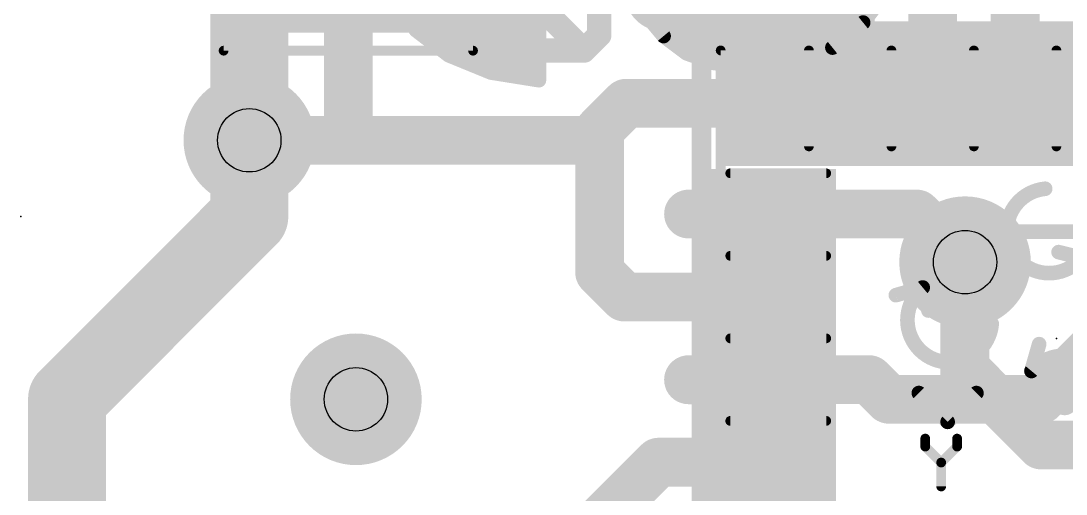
# Model space of a CAD drawing. Extents: x -44 to 63, y -21 to 59.
# Drawn here: x 7.3 to 12.75, y 18.24 to 20.7 of the extents above; entities that cross this region are included whole.
import ezdxf

# ---------------------------------------------------------------- set-up
doc = ezdxf.new("R2010")
doc.units = 0
for name, color, linetype in [('1', 12, 'CONTINUOUS'), ('16', 132, 'CONTINUOUS'), ('18', 110, 'CONTINUOUS'), ('21', 41, 'CONTINUOUS'), ('22', 40, 'CONTINUOUS'), ('23', 53, 'CONTINUOUS'), ('24', 53, 'CONTINUOUS'), ('27', 253, 'CONTINUOUS'), ('29', 253, 'CONTINUOUS'), ('31', 253, 'CONTINUOUS'), ('39', 12, 'CONTINUOUS'), ('41', 12, 'CONTINUOUS'), ('44', 253, 'CONTINUOUS'), ('51', 53, 'CONTINUOUS')]:
    doc.layers.add(name, color=color, linetype=linetype)

# ---------------------------------------------------------------- blocks, each defined once
blk = doc.blocks.new('RECT')
blk.add_solid([(-0.5, -0.5), (0.5, -0.5), (-0.5, 0.5), (0.5, 0.5)])
blk = doc.blocks.new('ROUNDV')
at = {"const_width": 0.5}
blk.add_lwpolyline([(0, -0.25, 1), (0, 0.25, 1), (0, -0.25)], format="xyb", dxfattribs=at)

msp = doc.modelspace()

# ---------------------------------------------------------------- linework, layer by layer
at = {"layer": '1', "const_width": 0.254}
for points in [[(9.0091, 20.0819), (9.0091, 21.1687)], [(12.055, 20.275), (12.055, 21.1038)], [(12.485, 20.275), (12.485, 21.0113)], [(11.625, 20.275), (11.625, 20.9187)], [(10.4575, 20.275), (10.3187, 20.1363)], [(11.195, 20.275), (10.4575, 20.275)], [(10.3187, 20.1363), (10.3187, 20.0819)], [(9.0091, 20.0819), (8.4931, 20.0819)], [(10.3187, 20.0819), (9.0091, 20.0819)], [(10.3187, 20.0819), (10.3187, 19.3946)], [(10.7823, 19.6977), (11.2223, 19.6977)], [(11.9729, 19.6977), (11.2223, 19.6977)], [(11.2223, 19.6977), (11.225, 19.695)], [(12.2238, 19.4469), (11.9729, 19.6977)], [(10.3187, 19.3946), (10.4484, 19.265)], [(12.6206, 18.7325), (13.2556, 19.3675)], [(10.4484, 19.265), (11.225, 19.265)], [(10.7832, 18.835), (10.7823, 18.8341)], [(10.7823, 18.8341), (11.2241, 18.8341)], [(11.2241, 18.8341), (11.225, 18.835)], [(11.7244, 18.835), (11.225, 18.835)], [(11.7244, 18.835), (11.8269, 18.7325)], [(11.8269, 18.7325), (12.6206, 18.7325)], [(10.6263, 18.405), (10.3187, 18.0975)], [(11.225, 18.405), (10.6263, 18.405)]]:
    msp.add_lwpolyline(points, dxfattribs=at)
at = {"layer": '1', "const_width": 0.127}
for points in [[(10.4575, 20.3385, 1), (10.4575, 20.2115)], [(10.5024, 20.2301, 1), (10.4126, 20.3199)], [(11.195, 20.2115, 1), (11.195, 20.3385)], [(11.5615, 20.275, 1), (11.6885, 20.275)], [(11.9915, 20.275, 1), (12.1185, 20.275)], [(12.4215, 20.275, 1), (12.5485, 20.275)], [(10.2738, 20.1812, 1), (10.3637, 20.0914)], [(10.3822, 20.1363, 1), (10.2553, 20.1363)], [(8.4931, 20.1454, 1), (8.4931, 20.0184)], [(9.0091, 20.1454, 1), (9.0091, 20.0184)], [(9.0091, 20.0184, 1), (9.0091, 20.1454)], [(10.3822, 20.0819, 1), (10.2553, 20.0819)], [(10.3187, 20.0184, 1), (10.3187, 20.1454)], [(8.9456, 20.0819, 1), (9.0726, 20.0819)], [(10.2553, 20.0819, 1), (10.3822, 20.0819)], [(10.7823, 19.7612, 1), (10.7823, 19.6342)], [(11.2223, 19.7612, 1), (11.2223, 19.6342)], [(11.2672, 19.7426, 1), (11.1774, 19.6528)], [(11.1801, 19.6501, 1), (11.2699, 19.7399)], [(11.2223, 19.6342, 1), (11.2223, 19.7612)], [(12.0178, 19.7426, 1), (11.928, 19.6528)], [(11.9729, 19.6342, 1), (11.9729, 19.7612)], [(10.3637, 19.4395, 1), (10.2738, 19.3497)], [(12.1788, 19.402, 1), (12.2687, 19.4918)], [(10.2553, 19.3946, 1), (10.3822, 19.3946)], [(10.4484, 19.3285, 1), (10.4484, 19.2015)], [(10.4035, 19.2201, 1), (10.4933, 19.3099)], [(11.225, 19.2015, 1), (11.225, 19.3285)], [(10.7823, 18.8976, 1), (10.7823, 18.7706)], [(10.8281, 18.7901, 1), (10.7383, 18.8799)], [(11.225, 18.8985, 1), (11.225, 18.7715)], [(11.2699, 18.7901, 1), (11.1801, 18.8799)], [(11.2241, 18.7706, 1), (11.2241, 18.8976)], [(11.7693, 18.8799, 1), (11.6795, 18.7901)], [(11.7244, 18.7715, 1), (11.7244, 18.8985)], [(10.7374, 18.879, 1), (10.8272, 18.7892)], [(11.1792, 18.879, 1), (11.269, 18.7892)], [(11.8269, 18.796, 1), (11.8269, 18.669)], [(12.6206, 18.669, 1), (12.6206, 18.796)], [(11.782, 18.6876, 1), (11.8718, 18.7774)], [(12.5757, 18.7774, 1), (12.6655, 18.6876)], [(10.6263, 18.4685, 1), (10.6263, 18.3415)], [(10.6712, 18.3601, 1), (10.5813, 18.4499)], [(11.225, 18.3415, 1), (11.225, 18.4685)]]:
    msp.add_lwpolyline(points, format="xyb", dxfattribs=at)
at = {"layer": '16'}
for points, const_width in [([(8.4931, 20.0819), (8.4931, 24.2888)], 0.4064), ([(8.4931, 19.685), (8.4931, 20.0819)], 0.4064), ([(7.5431, 18.735), (8.4931, 19.685)], 0.4064), ([(12.2238, 19.4469), (12.2238, 18.8912)], 0.254), ([(12.2238, 18.8912), (12.6206, 18.4944)], 0.254), ([(7.5431, 13.6771), (7.5431, 18.735)], 0.4064), ([(12.6206, 18.4944), (16.1925, 18.4944)], 0.254)]:
    msp.add_lwpolyline(points, dxfattribs=dict(at, const_width=const_width))
for points, const_width in [([(8.5947, 20.0819, 1), (8.3915, 20.0819)], 0.2032), ([(8.3915, 20.0819, 1), (8.5947, 20.0819)], 0.2032), ([(8.565, 19.6132, 1), (8.4213, 19.7568)], 0.2032), ([(8.3915, 19.685, 1), (8.5947, 19.685)], 0.2032), ([(12.2873, 19.4469, 1), (12.1603, 19.4469)], 0.127), ([(12.2687, 18.9362, 1), (12.1788, 18.8463)], 0.127), ([(7.6447, 18.735, 1), (7.4415, 18.735)], 0.2032), ([(7.4713, 18.8068, 1), (7.615, 18.6632)], 0.2032), ([(12.1603, 18.8912, 1), (12.2873, 18.8912)], 0.127), ([(12.6206, 18.5579, 1), (12.6206, 18.4309)], 0.127), ([(12.5757, 18.4495, 1), (12.6655, 18.5393)], 0.127)]:
    msp.add_lwpolyline(points, format="xyb", dxfattribs=dict(at, const_width=const_width))
at = {"layer": '21'}
for points, const_width in [([(10.65, 20.75, 1), (10.65, 20.95, 1), (10.65, 20.75)], 0.2), ([(10.85, 20.6754, 1), (10.85, 20.6246)], 0.0508), ([(10.8754, 20.65, 1), (10.8246, 20.65)], 0.0508)]:
    msp.add_lwpolyline(points, format="xyb", dxfattribs=dict(at, const_width=const_width))
at = {"layer": '21', "const_width": 0.1016}
for points in [[(10.85, 20.65), (14.55, 20.65)], [(10.85, 17.45), (10.85, 20.65)]]:
    msp.add_lwpolyline(points, dxfattribs=at)
at = {"layer": '22', "const_width": 0.0762}
for points in [[(10.0025, 20.395), (10.0025, 21.045)], [(11.6925, 20.695), (11.8125, 20.855)], [(9.2325, 20.825), (9.3625, 20.655)], [(9.3079, 20.7264), (10.0025, 20.7264)], [(10.5525, 20.745), (10.6525, 20.625)], [(10.568, 20.7264), (11.7161, 20.7264)], [(11.5325, 20.565), (11.6925, 20.695)], [(9.3625, 20.655), (9.5325, 20.525)], [(9.3688, 20.6502), (10.0025, 20.6502)], [(10.6315, 20.6502), (11.6374, 20.6502)], [(10.6525, 20.625), (10.7725, 20.535)], [(9.4684, 20.574), (10.0025, 20.574)], [(10.7205, 20.574), (11.5436, 20.574)], [(11.3325, 20.495), (11.5325, 20.565)], [(9.5325, 20.525), (9.7525, 20.435)], [(10.7725, 20.535), (10.9125, 20.485)], [(9.599, 20.4978), (10.0025, 20.4978)], [(10.8767, 20.4978), (11.3405, 20.4978)], [(10.9125, 20.485), (11.0825, 20.465)], [(11.0825, 20.465), (11.3325, 20.495)], [(9.7525, 20.435), (10.0025, 20.395)], [(9.8362, 20.4216), (10.0025, 20.4216)]]:
    msp.add_lwpolyline(points, dxfattribs=at)
at = {"layer": '22', "const_width": 0.0381}
for points in [[(9.3079, 20.7455, 1), (9.3079, 20.7074)], [(10.0025, 20.7074, 1), (10.0025, 20.7455)], [(10.568, 20.7455, 1), (10.568, 20.7074)], [(11.7161, 20.7074, 1), (11.7161, 20.7455)], [(11.6773, 20.7064, 1), (11.7077, 20.6836)], [(11.7045, 20.6802, 1), (11.6805, 20.7098)], [(9.3741, 20.6701, 1), (9.3509, 20.6399)], [(9.3474, 20.6434, 1), (9.3776, 20.6666)], [(9.3688, 20.6693, 1), (9.3688, 20.6312)], [(10.0025, 20.6312, 1), (10.0025, 20.6693)], [(10.6315, 20.6693, 1), (10.6315, 20.6312)], [(10.6639, 20.6402, 1), (10.6411, 20.6098)], [(10.6379, 20.6128, 1), (10.6671, 20.6372)], [(11.6374, 20.6312, 1), (11.6374, 20.6693)], [(9.4684, 20.5931, 1), (9.4684, 20.555)], [(10.0025, 20.555, 1), (10.0025, 20.5931)], [(10.7205, 20.5931, 1), (10.7205, 20.555)], [(11.5205, 20.5798, 1), (11.5445, 20.5502)], [(11.5388, 20.547, 1), (11.5262, 20.583)], [(11.5436, 20.555, 1), (11.5436, 20.5931)], [(9.5397, 20.5426, 1), (9.5253, 20.5074)], [(9.5209, 20.5099, 1), (9.5441, 20.5401)], [(10.7789, 20.5529, 1), (10.7661, 20.5171)], [(10.7611, 20.5198, 1), (10.7839, 20.5502)], [(9.599, 20.5169, 1), (9.599, 20.4788)], [(10.0025, 20.4788, 1), (10.0025, 20.5169)], [(10.8767, 20.5169, 1), (10.8767, 20.4788)], [(10.9147, 20.5039, 1), (10.9103, 20.4661)], [(10.9061, 20.4671, 1), (10.9189, 20.5029)], [(11.0802, 20.4839, 1), (11.0848, 20.4461)], [(11.0803, 20.4461, 1), (11.0847, 20.4839)], [(11.3262, 20.513, 1), (11.3388, 20.477)], [(11.3348, 20.4761, 1), (11.3302, 20.5139)], [(11.3405, 20.4788, 1), (11.3405, 20.5169)], [(9.7555, 20.4538, 1), (9.7495, 20.4162)], [(9.7453, 20.4174, 1), (9.7597, 20.4526)], [(9.8362, 20.4407, 1), (9.8362, 20.4026)], [(9.9995, 20.3762, 1), (10.0055, 20.4138)], [(10.0025, 20.4026, 1), (10.0025, 20.4407)], [(9.9835, 20.395, 1), (10.0216, 20.395)]]:
    msp.add_lwpolyline(points, format="xyb", dxfattribs=at)
at = {"layer": '23'}
msp.add_point((12.7, 19.05), dxfattribs=at)
at = {"layer": '24'}
msp.add_point((7.3025, 19.685), dxfattribs=at)
at = {"layer": '27', "const_width": 0.127}
for points in [[(10.2367, 20.5493), (9.9147, 20.8713)], [(9.8342, 20.6298), (9.8342, 20.7908)], [(10.3172, 20.7908), (10.3172, 20.6298)], [(9.9147, 20.5493), (9.8342, 20.6298)], [(10.3172, 20.6298), (10.2367, 20.5493)], [(10.2367, 20.5493), (9.9147, 20.5493)]]:
    msp.add_lwpolyline(points, dxfattribs=at)
at = {"layer": '27', "const_width": 0.0635}
for points in [[(9.8566, 20.6523, 1), (9.8117, 20.6073)], [(9.8024, 20.6298, 1), (9.8659, 20.6298)], [(10.2854, 20.6298, 1), (10.3489, 20.6298)], [(10.3396, 20.6073, 1), (10.2947, 20.6523)], [(9.9147, 20.5811, 1), (9.9147, 20.5176)], [(9.8922, 20.5268, 1), (9.9371, 20.5718)], [(10.2142, 20.5718, 1), (10.2591, 20.5268)], [(10.2142, 20.5268, 1), (10.2591, 20.5718)], [(10.2367, 20.5176, 1), (10.2367, 20.5811)]]:
    msp.add_lwpolyline(points, format="xyb", dxfattribs=at)
at = {"layer": '39', "const_width": 0.0508}
for points in [[(8.3591, 20.5488), (8.3591, 22.9488)], [(9.6591, 22.9488), (9.6591, 20.5488)], [(9.6591, 20.5488), (8.3591, 20.5488)]]:
    msp.add_lwpolyline(points, dxfattribs=at)
at = {"layer": '39', "const_width": 0.0254}
for points in [[(8.3591, 20.5615, 1), (8.3591, 20.5361)], [(8.3464, 20.5488, 1), (8.3718, 20.5488)], [(9.6464, 20.5488, 1), (9.6718, 20.5488)], [(9.6591, 20.5361, 1), (9.6591, 20.5615)]]:
    msp.add_lwpolyline(points, format="xyb", dxfattribs=at)
at = {"layer": '41', "const_width": 0.0508}
for points in [[(11.41, 20.55), (11.41, 20.05)], [(11.84, 20.55), (11.84, 20.05)], [(12.27, 20.55), (12.27, 20.05)], [(12.7, 20.55), (12.7, 20.05)], [(11, 19.91), (11.5, 19.91)], [(11, 19.48), (11.5, 19.48)], [(11, 19.05), (11.5, 19.05)], [(11, 18.62), (11.5, 18.62)]]:
    msp.add_lwpolyline(points, dxfattribs=at)
at = {"layer": '41', "const_width": 0.0254}
for points in [[(11.4227, 20.55, 1), (11.3973, 20.55)], [(11.8527, 20.55, 1), (11.8273, 20.55)], [(12.2827, 20.55, 1), (12.2573, 20.55)], [(12.7127, 20.55, 1), (12.6873, 20.55)], [(11.3973, 20.05, 1), (11.4227, 20.05)], [(11.8273, 20.05, 1), (11.8527, 20.05)], [(12.2573, 20.05, 1), (12.2827, 20.05)], [(12.6873, 20.05, 1), (12.7127, 20.05)], [(11, 19.9227, 1), (11, 19.8973)], [(11.5, 19.8973, 1), (11.5, 19.9227)], [(11, 19.4927, 1), (11, 19.4673)], [(11.5, 19.4673, 1), (11.5, 19.4927)], [(11, 19.0627, 1), (11, 19.0373)], [(11.5, 19.0373, 1), (11.5, 19.0627)], [(11, 18.6327, 1), (11, 18.6073)], [(11.5, 18.6073, 1), (11.5, 18.6327)]]:
    msp.add_lwpolyline(points, format="xyb", dxfattribs=at)
at = {"layer": '44'}
for centre in [(8.4931, 20.0819), (12.2238, 19.4469), (9.0488, 18.7325)]:
    msp.add_circle(centre, 0.1651, dxfattribs=at)
at = {"layer": '51'}
for points, const_width in [([(10.95, 17.55), (10.95, 20.55)], 0.0508), ([(10.95, 20.55), (14.45, 20.55)], 0.0508), ([(12.133, 18.618), (12.133, 19.606)], 0.0762), ([(13.125, 19.606), (12.133, 19.606)], 0.0762), ([(12.8314, 19.4694), (12.7114, 19.4994)], 0.0762), ([(12.003, 19.315), (11.863, 19.275)], 0.0762), ([(12.003, 19.315), (12.033, 19.195)], 0.0762), ([(12.57, 18.88), (12.61, 19.02)], 0.0762), ([(12.57, 18.88), (12.69, 18.85)], 0.0762), ([(12.133, 18.615), (11.983, 18.765)], 0.0762), ([(12.133, 18.615), (12.283, 18.765)], 0.0762), ([(12.0163, 18.5278), (12.0163, 18.4862)], 0.0508), ([(12.1826, 18.4862), (12.1826, 18.5278)], 0.0508), ([(12.0163, 18.4862), (12.0994, 18.4031)], 0.0508), ([(12.0994, 18.4031), (12.1826, 18.4862)], 0.0508), ([(12.0994, 18.4031), (12.0994, 18.2784)], 0.0508)]:
    msp.add_lwpolyline(points, dxfattribs=dict(at, const_width=const_width))
for points, const_width in [([(10.9627, 20.55, 1), (10.9373, 20.55)], 0.0254), ([(10.95, 20.5627, 1), (10.95, 20.5373)], 0.0254), ([(12.6414, 19.8294, 1.4966), (12.8314, 19.4694)], 0.0762), ([(12.6432, 19.8104, 1), (12.6396, 19.8484)], 0.0381), ([(12.133, 19.6251, 1), (12.133, 19.587)], 0.0381), ([(12.1521, 19.606, 1), (12.114, 19.606)], 0.0381), ([(12.716, 19.5179, 1), (12.7068, 19.4809)], 0.0381), ([(12.003, 19.315, 1.4966), (12.363, 19.125)], 0.0762), ([(12.0215, 19.3196, 1), (11.9845, 19.3104)], 0.0381), ([(12.0152, 19.3003, 1), (11.9908, 19.3297)], 0.0381), ([(12.0082, 19.2967, 1), (11.9978, 19.3333)], 0.0381), ([(11.8578, 19.2933, 1), (11.8682, 19.2567)], 0.0381), ([(12.0145, 19.1904, 1), (12.0515, 19.1996)], 0.0381), ([(12.382, 19.1232, 1), (12.344, 19.1268)], 0.0381), ([(12.6283, 19.0148, 1), (12.5917, 19.0252)], 0.0381), ([(12.76, 18.52, 1.4966), (12.57, 18.88)], 0.0762), ([(12.5553, 18.8922, 1), (12.5847, 18.8678)], 0.0381), ([(12.5746, 18.8985, 1), (12.5654, 18.8615)], 0.0381), ([(12.5517, 18.8852, 1), (12.5883, 18.8748)], 0.0381), ([(12.6854, 18.8315, 1), (12.6946, 18.8685)], 0.0381), ([(11.9965, 18.7785, 1), (11.9695, 18.7515)], 0.0381), ([(12.2965, 18.7515, 1), (12.2695, 18.7785)], 0.0381), ([(12.743, 18.6877, 1), (12.743, 18.7443, 1), (12.743, 18.6877)], 0.0762), ([(12.1195, 18.6285, 1), (12.1465, 18.6015)], 0.0381), ([(12.114, 18.618, 1), (12.1521, 18.618)], 0.0381), ([(12.1195, 18.6015, 1), (12.1465, 18.6285)], 0.0381), ([(12.029, 18.5278, 1), (12.0036, 18.5278)], 0.0254), ([(12.1953, 18.5278, 1), (12.1699, 18.5278)], 0.0254), ([(12.7582, 18.539, 1), (12.7618, 18.501)], 0.0381), ([(12.0253, 18.4952, 1), (12.0073, 18.4773)], 0.0254), ([(12.0036, 18.4862, 1), (12.029, 18.4862)], 0.0254), ([(12.1699, 18.4862, 1), (12.1953, 18.4862)], 0.0254), ([(12.1915, 18.4773, 1), (12.1736, 18.4952)], 0.0254), ([(12.1121, 18.4031, 1), (12.0867, 18.4031)], 0.0254), ([(12.0904, 18.4121, 1), (12.1084, 18.3941)], 0.0254), ([(12.0904, 18.3941, 1), (12.1084, 18.4121)], 0.0254), ([(12.0867, 18.2784, 1), (12.1121, 18.2784)], 0.0254)]:
    msp.add_lwpolyline(points, format="xyb", dxfattribs=dict(at, const_width=const_width))

# ---------------------------------------------------------------- block references
at = {"layer": '1', "xscale": 0.45, "yscale": 0.27}
for p, rotation in [((11.195, 20.275), 90), ((11.625, 20.275), 90), ((12.055, 20.275), 90), ((12.485, 20.275), 90), ((11.225, 19.695), 180), ((11.225, 19.265), 180), ((11.225, 18.835), 180), ((11.225, 18.405), 180)]:
    msp.add_blockref('RECT', p, dxfattribs=dict(at, rotation=rotation))
at = {"layer": '18', "xscale": 0.6858, "yscale": 0.6858}
for p in [(8.4931, 20.0819), (8.4931, 20.0819), (12.2238, 19.4469), (12.2238, 19.4469), (9.0488, 18.7325), (9.0488, 18.7325)]:
    msp.add_blockref('ROUNDV', p, dxfattribs=at)
at = {"layer": '29'}
for p, xscale, yscale, rotation in [((9.0091, 21.1687), 1.0532, 1.1032, 90), ((11.195, 20.275), 0.6532, 0.4732, 90), ((11.625, 20.275), 0.6532, 0.4732, 90), ((12.055, 20.275), 0.6532, 0.4732, 90), ((12.485, 20.275), 0.6532, 0.4732, 90), ((12.915, 20.275), 0.6532, 0.4732, 90), ((11.225, 19.695), 0.6532, 0.4732, 180), ((11.225, 19.265), 0.6532, 0.4732, 180), ((11.225, 18.835), 0.6532, 0.4732, 180), ((11.225, 18.405), 0.6532, 0.4732, 180)]:
    msp.add_blockref('RECT', p, dxfattribs=dict(at, xscale=xscale, yscale=yscale, rotation=rotation))
at = {"layer": '31', "xscale": 0.45, "yscale": 0.27}
for p, rotation in [((11.195, 20.275), 90), ((11.625, 20.275), 90), ((12.055, 20.275), 90), ((12.485, 20.275), 90), ((11.225, 19.695), 180), ((11.225, 19.265), 180), ((11.225, 18.835), 180), ((11.225, 18.405), 180)]:
    msp.add_blockref('RECT', p, dxfattribs=dict(at, rotation=rotation))
at = {"layer": '51'}
for p, xscale, yscale in [((11.195, 20.275), 0.23, 0.35), ((11.625, 20.275), 0.23, 0.35), ((12.055, 20.275), 0.23, 0.35), ((12.485, 20.275), 0.23, 0.35), ((11.225, 19.695), 0.35, 0.23), ((11.225, 19.265), 0.35, 0.23), ((11.225, 18.835), 0.35, 0.23), ((11.225, 18.405), 0.35, 0.23)]:
    msp.add_blockref('RECT', p, dxfattribs=dict(at, xscale=xscale, yscale=yscale))

doc.saveas('drawing.dxf')
